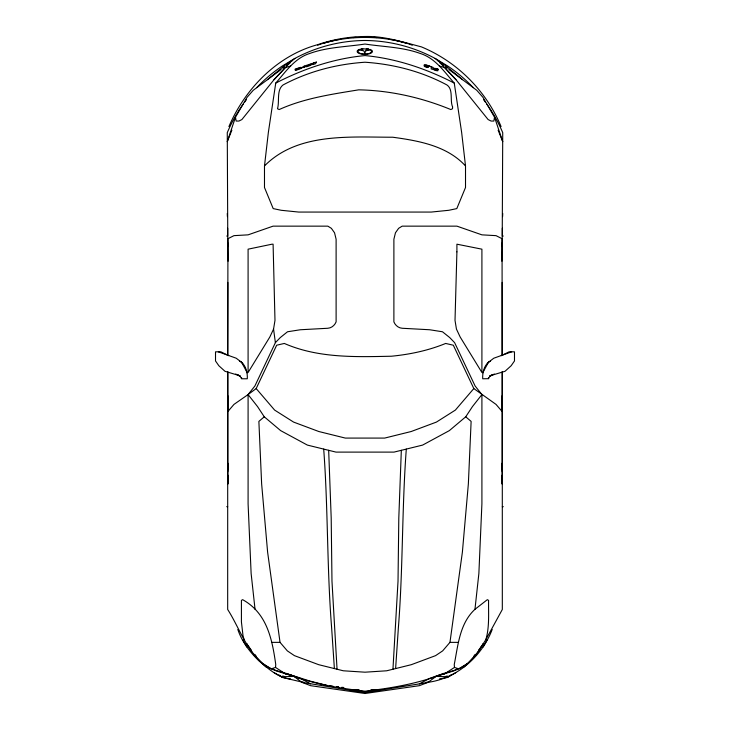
<?xml version="1.0" encoding="UTF-8"?>
<svg xmlns="http://www.w3.org/2000/svg" width="730" height="730" viewBox="0 0 730 730"><rect width="100%" height="100%" fill="white"/><g stroke="black" fill="none" stroke-linecap="round" stroke-linejoin="round"><path stroke-width="1.09" d="M227.714 371.853L227.678 609.468C240.663 629.771 248.309 657.192 271.231 668.862L275.529 667.43L284.974 673.571L291.863 675.332M227.815 282.391L227.733 354.862L227.942 238.692L233.974 235.644L248.09 234.85L273.093 226.145L327.816 226.145L331.365 228.317L334.541 232.788L336.11 239.239L336.11 321.884C334.751 325.306 331.548 328.026 327.816 328.263L300.386 329.75L287.529 331.767L280.302 337.552L275.383 342.653L254.889 385.997L248.09 394.574L233.974 404.402L227.815 411.592L227.815 371.835M227.815 395.633L227.815 483.981L228.134 478.405M501.884 261.194L502.185 242.962M502.185 246.667L502.733 132.678A150.608 150.097 47.9 0 0 486.892 104.217M401.327 450.31L398.808 517.88L398.023 581.18L392.95 669.237M501.866 478.405L502.185 483.981L502.322 480.751M502.596 216.618L502.733 213.461M406.3 449.087C401.847 508.555 403.106 568.25 398.379 627.681L395.614 668.57M227.714 481.627L228.098 475.294M239.449 361.003C245.599 363.941 247.689 372.464 247.287 378.77L241.858 378.77L241.539 377.638M275.529 667.43L275.748 664.519C272.162 639.133 267.07 613.236 242.643 599.659L241.42 600.379L241.42 621.923L243.054 636.058L244.085 639.489M227.678 471.945L228.134 466.297M227.678 468.815L228.171 463.34M502.185 483.981L502.185 395.633M438.137 675.332L445.026 673.571L454.471 667.43L454.252 664.519C458.057 645.32 459.617 623.447 474.956 609.322L478.871 573.497L481.909 503.81L481.909 394.574L475.111 385.997L454.617 342.653L449.698 337.552L442.471 331.767L429.614 329.75L402.184 328.263C398.452 328.026 395.249 325.306 393.89 321.884L393.89 239.239L395.459 232.788L398.635 228.317L402.184 226.145L456.907 226.145L481.909 234.85L496.026 235.644L502.058 238.692L502.185 354.862L502.185 282.391M264.488 165.938L268.366 132.367L275.739 83.092C285.704 71.805 294.655 58.135 309.803 53.454C327.432 47.039 346.631 46.857 365 44.037C383.369 46.857 402.568 47.039 420.197 53.454C435.345 58.135 444.296 71.805 454.261 83.092L461.634 132.367L465.512 165.938L465.512 187.51L456.807 208.597L448.813 210.286L431.257 212.065L298.743 212.065L281.187 210.286L273.193 208.597L264.488 187.51L264.488 165.938C297.557 132.404 349.67 137.24 392.704 137.222C418.618 140.753 446.979 145.744 465.512 165.938M264.269 416.803L258.876 421.402L261.641 483.908L267.618 552.19L280.037 642.364L287.355 650.886L294.427 655.64L318.654 664.674L343.319 670.788L365 672.193L386.681 670.788L411.346 664.674L435.573 655.64L442.645 650.886L449.963 642.364L462.382 552.19L468.359 483.908L471.124 421.402L465.731 416.803L449.351 430.618L422.634 445.081L394.008 452.107L335.992 452.107L307.366 445.081L280.649 430.618L264.269 416.803L257.535 406.573L248.09 394.574L256.184 388.561L276.67 345.217L284.326 343.447C318.052 358.202 355.41 356.988 391.408 356.222C409.986 354.424 428.364 350.537 445.674 343.447L453.33 345.217L473.816 388.561L496.026 404.402L502.185 411.592L502.185 371.835M273.558 329.075L274.982 320.397L273.093 244.185L272.025 244.185L248.09 249.176L248.09 372.482L269.845 336.986L273.558 329.075L275.383 342.653M448.886 69.487L476.763 90.283L482.95 97.336L494.511 117.192L493.845 121.052L491.071 121.052L488.105 119.547L455.976 79.679L438.036 60.581L437.188 60.763M454.471 667.43L458.768 668.862C471.571 663.287 478.78 650.777 485.915 639.489C489.574 626.833 488.379 613.401 488.58 600.379L487.357 599.659L474.956 609.322M281.114 69.487L253.237 90.283L247.05 97.336L235.489 117.192L227.267 141.638L231.875 130.196M492.184 629.461C481.7 657.091 455.693 679.584 425.818 682.577M490.551 361.003C484.401 363.941 482.311 372.464 482.712 378.77L488.507 378.678L490.049 375.786L492.011 374.828M228.919 126.582C245.043 88.677 277.345 55.571 317.669 44.676C332.862 39.42 348.913 36.646 365 36.5C384.418 35.962 402.869 42.066 421.383 46.866C457.089 61.63 486.326 90.876 501.081 126.582M482.712 372.857L488.598 361.971M485.915 639.489L502.322 609.468L502.286 371.853M483.196 646.962L486.919 640.155M465.731 416.803L472.465 406.573L481.909 394.574M310.077 64.395L309.073 65.883L306.399 66.777L304.948 65.864L309.995 64.185M309.566 65.481L311.044 63.802M311.327 63.702L309.639 65.682M313.927 62.835L311.874 64.705L312.905 63.172L316.418 61.995M316.491 62.205L315.47 63.729L313.07 64.532M478.442 650.503L483.388 643.605L477.557 652.793L468.103 663.178L457.601 669.465L442.59 673.717L435.974 676.436L428.163 682.313L419.376 685.68L365 693.5L310.624 685.68L301.837 682.313L294.026 676.436L287.41 673.717L272.399 669.465L261.897 663.178L252.443 652.793L246.612 643.605L251.558 650.503M473.816 388.561L455.374 410.087L436.421 422.086L411.173 431.521L384.683 438.082L345.317 438.082L318.827 431.521L293.579 422.086L274.626 410.087L256.184 388.561M292.812 60.763L291.963 60.581L274.024 79.679L241.895 119.547L238.929 121.052L236.155 121.052L235.489 117.192M473.943 655.914L475.23 654.372M274.024 79.679L285.348 67.571L290.677 66.019M463.65 667.22L466.881 664.309M267.445 79.679L284.408 65.727L294.929 58.409A150.325 149.495 -47.9 0 1 365 40.488A150.325 149.495 47.9 0 1 435.071 58.409L447.609 65.946A150.608 150.097 47.9 0 1 473.341 87.691M300.724 68.145L302.704 66.932L304.127 67.233M282.848 68.2L284.718 66.804M286.47 65.49L290.111 62.78M450.729 675.131L447.308 677.531L439.524 678.891M456.624 669.173L453.978 670.833L435.974 676.436L445.081 676.646L447.308 675.98M294.929 58.409L282.391 65.946A150.608 150.097 -47.9 0 0 256.659 87.691M447.791 677.194L455.766 672.731M304.036 682.367L301.837 682.313L365 692.624L419.376 683.873L429.559 678.435L437.06 675.724M494.32 374.015L489.62 376.479L490.049 375.786L504.996 371.305L511.146 365.748L514.486 360.967L514.486 351.823L509.129 351.823L501.309 355.683M275.739 83.092C303.643 68.748 333.647 58.519 365 55.58C396.353 58.519 426.356 68.748 454.261 83.092M295.312 69.943L298.652 68.821C289.5 71.002 304.812 66.704 295.294 69.843M308.836 65.371L306.673 66.138M310.378 65.435L310.943 65.244M323.116 43.362L326.876 42.303M511.63 351.823L493.79 358.211L487.284 363.193M327.816 42.03L335.846 40.068M376.826 689.695L365 691.83L353.174 689.695M419.376 683.873L428.163 682.313L425.964 682.367M336.849 39.822L338.921 39.484M365.757 50.105L370.612 49.458L365.566 51L364.79 53.336L364.005 51.018L358.977 49.458L362.856 49.978M352.991 37.568L356.176 37.34M226.729 236.036L227.678 236.036L227.678 228.234M503.271 236.036L502.322 236.036L502.322 228.234M242.716 363.193L236.21 358.211L218.37 351.823M226.729 506.684L227.678 506.684M502.322 506.684L503.271 506.684M271.569 642.364L280.037 642.364M449.963 642.364L458.431 642.364M284.974 673.571L288.359 674.52C313.024 683.736 338.921 688.244 365 691.191C391.079 688.244 416.976 683.736 441.641 674.52L445.026 673.571M349.415 689.695L359.087 689.695M370.913 689.695L380.585 689.695M373.824 37.34L377.009 37.568M338.565 686.966L336.448 686.757L338.638 686.985M341.749 687.295L343.866 687.505M329.896 685.808L333.172 686.282M391.079 39.484L393.151 39.822M290.476 678.891C278.002 677.905 268.366 668.589 259.104 661.042C249.925 652.136 241.895 641.716 237.816 629.461M304.182 682.577L282.692 677.531L279.271 675.131M394.154 40.068L402.184 42.03M326.62 685.333L309.712 680.999L288.359 674.21M403.124 42.303L406.884 43.362M439.323 66.019L444.652 67.571L455.976 79.679M282.692 675.98L284.919 676.646L294.026 676.436L276.022 670.833L273.376 669.173M292.94 675.724L300.441 678.435L310.624 683.873M237.989 374.828L240.38 376.479L235.68 374.015M228.691 355.683L220.871 351.823L215.514 351.823L215.514 360.967L218.854 365.748L225.004 371.305L239.951 375.786L241.493 378.678M274.234 672.731L282.209 677.194M435.071 58.409L445.592 65.727L462.555 79.679M439.889 62.78L443.53 65.49M445.282 66.804L447.152 68.2M263.119 664.309L266.35 667.22M371.433 49.978L372.19 50.689A7.665 2.947 0 0 1 362.81 54.294A7.665 2.947 0 0 1 359.37 49.366M254.77 654.372L256.057 655.914M243.081 640.155L246.804 646.962M241.402 361.971L247.287 372.857M498.125 130.196L502.733 141.638L494.511 117.192M304.045 67.032L303.881 66.202L304.556 65.974L304.857 67.288L302.402 67.607L300.176 68.857L299.875 67.543L300.559 67.315L300.806 68.346M255.044 609.322L251.129 573.497L248.09 503.81L248.09 394.574M501.829 463.34L502.322 468.815M501.866 466.297L502.322 471.945M337.05 669.237L331.977 581.18L331.192 517.88L328.673 450.31M334.386 668.57L331.621 627.681C326.894 568.25 328.153 508.555 323.7 449.087M488.461 377.638L488.525 378.642M501.902 475.294L502.286 481.627M227.267 213.461L227.404 216.618M227.678 480.751L227.815 483.981M227.815 246.667L227.267 132.678A150.608 150.097 -47.9 0 1 243.108 104.217M227.815 242.962L228.116 261.194M412.331 44.676L412.331 45.196L408.234 43.736A146.912 146.912 0 0 0 365.465 37.458L364.535 37.458A146.912 146.912 0 0 0 321.766 43.736L317.669 45.196L317.669 44.676M370.612 52.742A6.716 2.582 0 0 1 369.544 53.272M368.148 53.682A6.716 2.582 0 0 1 361.432 53.682M360.045 53.272A6.716 2.582 0 0 1 360.045 49.622A6.716 2.582 0 0 1 369.544 49.622L370.612 50.16A6.716 2.582 0 0 1 371.278 52.113M360.958 48.901A7.665 2.947 0 0 1 362.81 48.6M366.779 48.6A7.665 2.947 0 0 1 368.623 48.901M244.422 102.392A150.608 150.097 -47.9 0 1 246.448 99.681M483.552 99.681A150.608 150.097 47.9 0 1 485.578 102.392M456.907 251.877L455.018 320.397L456.442 329.075L460.155 336.986L481.909 372.482L481.909 249.176L456.907 244.185L456.907 251.877M452.6 106.954L452.509 108.733L450.839 109.564C421.812 97.592 390.112 90.429 358.713 89.836C331.776 94.234 304.2 98.221 279.161 109.564L277.491 108.733C279.718 101.57 276.278 90.064 283.085 84.945C308.434 71.394 336.393 64.149 365 62.233C393.607 64.149 421.566 71.394 446.915 84.945C453.631 89.525 449.671 100.439 452.6 106.954M424.203 65.809L424.486 66.466A8.404 4.535 21 0 0 425.955 67.078C434.104 68.729 419.686 63.227 428.911 66.028A7.829 4.225 21 0 0 426.886 65.143C418.491 63.072 433.082 69.569 424.203 65.809M429.322 66.047L431.585 67.269L431.12 68.885L432.562 69.396L433.136 67.406L429.322 66.047M433.675 69.186L433.958 69.843A8.404 4.535 21 0 0 435.427 70.454C443.521 72.087 429.322 66.676 438.383 69.405A7.829 4.225 21 0 0 436.357 68.51L433.684 68.282L436.458 70.253L433.675 69.186M299.181 67.771L295.148 69.122L295.458 70.472L299.492 69.122L299.181 67.771"/></g></svg>
